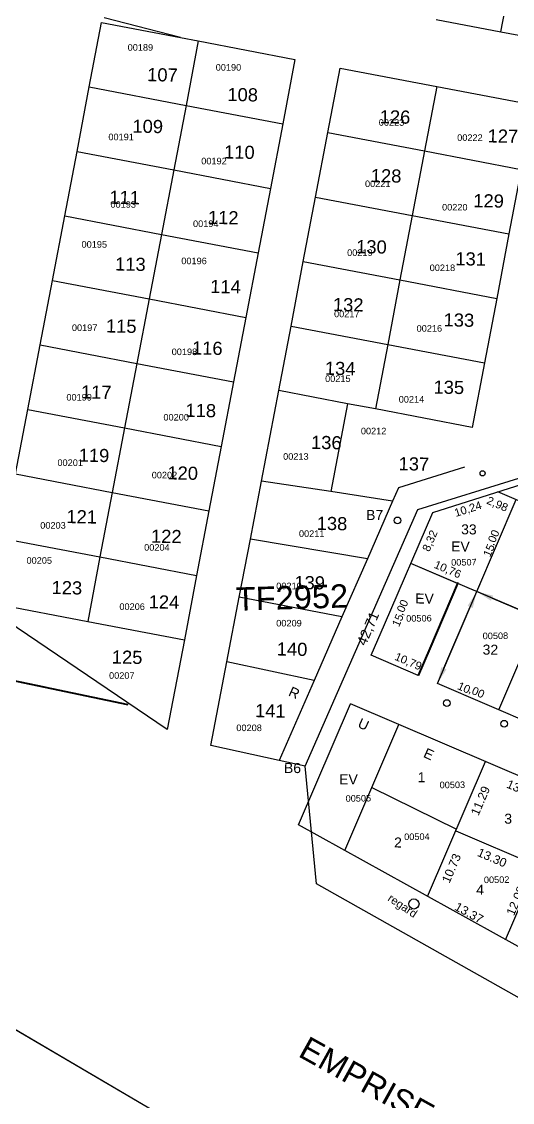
# Model space of a CAD drawing. Header units: metres. Extents: x 0 to 1324930, y 0 to 1631912.
# Drawn here: x 253125 to 253199.8, y 1629446.8 to 1629611.4 of the extents above; entities that cross this region are included whole.
import ezdxf

# ---------------------------------------------------------------- set-up
doc = ezdxf.new("R2010")
doc.units = ezdxf.units.M
doc.header["$MEASUREMENT"] = 0
doc.layers.add('90kw', color=7, linetype='Continuous', lineweight=0)
for name, color, linetype in [('A_revoir_niveau_0', 7, 'Continuous'), ('limites_parcelles', 7, 'Continuous'), ('limites_tf', 7, 'Continuous'), ('numero_lot', 7, 'Continuous'), ('numero_parcelle', 7, 'Continuous'), ('toponymie', 7, 'Continuous')]:
    doc.layers.add(name, color=color, linetype=linetype)
doc.styles.get("Standard").update_dxf_attribs({"font": 'txt.shx'})
doc.styles.add('Style-txt', font='txt.shx')
doc.styles.add('Style-WORKING', font='WORKING.shx')

msp = doc.modelspace()

# ---------------------------------------------------------------- linework, layer by layer
at = {"layer": 'A_revoir_niveau_0'}
for p, q in [((253187.62293, 1629536.65703), (253232.83222, 1629550.94749)), ((253188.3335, 1629510.57763), (253200.32364, 1629538.60024)), ((253279.72105, 1629504.62817), (253197.54428, 1629539.79313)), ((253180.28513, 1629519.59934), (253187.62293, 1629536.65703)), ((253197.67437, 1629506.58091), (253209.66451, 1629534.60353)), ((253259.71489, 1629496.61246), (253184.28236, 1629528.89144)), ((253191.41661, 1629525.83856), (253184.28236, 1629528.89144)), ((253185.42154, 1629511.82726), (253191.50613, 1629526.04778)), ((253194.57967, 1629525.17573), (253194.82949, 1629525.75952)), ((253193.74605, 1629524.84173), (253193.16224, 1629525.09152)), ((253259.71489, 1629496.61246), (253194.32985, 1629524.59193)), ((253196.66503, 1629523.59266), (253201.33539, 1629521.59413)), ((253189.33396, 1629512.91584), (253193.33068, 1629522.25671)), ((253178.26005, 1629514.89179), (253180.28513, 1629519.59934)), ((253185.42154, 1629511.82726), (253178.26005, 1629514.89179)), ((253267.72984, 1629476.60601), (253188.33478, 1629510.58062)), ((253167.14993, 1629489.06484), (253175.0883, 1629507.51864)), ((253264.5735, 1629469.22626), (253175.0883, 1629507.51864)), ((253174.20694, 1629485.15822), (253182.46144, 1629504.3469)), ((253186.84729, 1629478.16076), (253195.64571, 1629498.72174)), ((253178.33419, 1629494.75256), (253191.2465, 1629488.44125)), ((253198.73035, 1629471.58251), (253208.06887, 1629493.40564)), ((253252.77945, 1629441.66194), (253167.14993, 1629489.06484)), ((253191.13458, 1629488.17971), (253203.55774, 1629482.86361))]:
    msp.add_line(p, q, dxfattribs=at)
at = {"layer": 'A_revoir_niveau_0', "color": 1, "linetype": 'Continuous', "lineweight": 40}
for p, q in [((253191.41661, 1629525.83856), (253187.17442, 1629515.92331)), ((253187.17442, 1629515.92331), (253185.42188, 1629511.82711))]:
    msp.add_line(p, q, dxfattribs=at)
at = {"layer": 'A_revoir_niveau_0', "color": 50, "linetype": 'Continuous', "lineweight": 40}
for p in [(253141.2052, 1629507.37678), (253128.41852, 1629510.04835)]:
    msp.add_line(p, (253106.85683, 1629514.55332), dxfattribs=at)
at = {"layer": 'A_revoir_niveau_0'}
for centre, radius in [((253195.22462, 1629542.61264), 0.39286), ((253195.22462, 1629542.61264), 0.39286), ((253182.26284, 1629535.4409), 0.50893), ((253182.26284, 1629535.4409), 0.50893), ((253189.7821, 1629507.62507), 0.508), ((253189.7821, 1629507.62507), 0.508), ((253198.51226, 1629504.476), 0.508), ((253198.51226, 1629504.476), 0.508), ((253184.76498, 1629477.02638), 0.76931), ((253184.76498, 1629477.02638), 0.76931)]:
    msp.add_circle(centre, radius, dxfattribs=at)
msp.add_solid([(253192.94147, 1629522.42324), (253193.71988, 1629522.09018), (253194.32985, 1629524.59193)], dxfattribs=at)
msp.add_solid([(253192.94147, 1629522.42324), (253193.71988, 1629522.09018), (253194.32985, 1629524.59193)], dxfattribs=at)
at = {"layer": 'A_revoir_niveau_0', "extrusion": (0, 0, -1)}
for points in [[(-253196.83158, 1629523.98186), (-253196.49849, 1629523.20347), (-253194.32985, 1629524.59193)], [(-253196.83158, 1629523.98186), (-253196.49849, 1629523.20347), (-253194.32985, 1629524.59193)], [(-253188.94476, 1629513.08237), (-253189.72316, 1629512.74931), (-253188.33478, 1629510.58062)], [(-253188.94476, 1629513.08237), (-253189.72316, 1629512.74931), (-253188.33478, 1629510.58062)]]:
    msp.add_solid(points, dxfattribs=at)
at = {"layer": 'limites_parcelles'}
for p, q in [((253197.99593, 1629609.84663), (253200.80379, 1629624.58145)), ((253135.28945, 1629601.45015), (253137.16171, 1629611.27329)), ((253137.16171, 1629611.27329), (253149.19768, 1629608.97563)), ((253149.19768, 1629608.97563), (253137.55391, 1629611.99428)), ((253188.17282, 1629611.71909), (253197.99593, 1629609.84663)), ((253197.99593, 1629609.84663), (253207.81904, 1629607.97416)), ((253149.19768, 1629608.97563), (253151.8985, 1629608.46004)), ((253151.8985, 1629608.46004), (253150.02536, 1629598.63706)), ((253151.8985, 1629608.46004), (253166.6324, 1629605.64734)), ((253166.6324, 1629605.64734), (253164.75926, 1629595.82436)), ((253171.655, 1629594.50797), (253173.53083, 1629604.33134)), ((253173.53083, 1629604.33134), (253188.26333, 1629601.51968)), ((253133.41719, 1629591.627), (253135.28945, 1629601.45015)), ((253135.28945, 1629601.45015), (253150.02536, 1629598.63706)), ((253188.26333, 1629601.51968), (253186.38735, 1629591.69556)), ((253188.26333, 1629601.51968), (253202.99737, 1629598.70772)), ((253150.02536, 1629598.63706), (253148.15221, 1629588.81408)), ((253150.02536, 1629598.63706), (253164.75926, 1629595.82436)), ((253164.75926, 1629595.82436), (253162.88611, 1629586.00138)), ((253169.77933, 1629584.68547), (253171.655, 1629594.50797)), ((253171.655, 1629594.50797), (253186.38735, 1629591.69556)), ((253131.54493, 1629581.80385), (253133.41719, 1629591.627)), ((253133.41719, 1629591.627), (253148.15221, 1629588.81408)), ((253186.38735, 1629591.69556), (253184.51169, 1629581.87307)), ((253186.38735, 1629591.69556), (253201.12125, 1629588.88286)), ((253148.15221, 1629588.81408), (253146.27906, 1629578.9911)), ((253148.15221, 1629588.81408), (253162.88611, 1629586.00138)), ((253201.12125, 1629588.88286), (253199.24559, 1629579.06037)), ((253162.88611, 1629586.00138), (253161.01296, 1629576.1784)), ((253167.90366, 1629574.86297), (253169.77933, 1629584.68547)), ((253169.77933, 1629584.68547), (253184.51169, 1629581.87307)), ((253129.67267, 1629571.9807), (253131.54493, 1629581.80385)), ((253131.54493, 1629581.80385), (253146.27906, 1629578.9911)), ((253184.51169, 1629581.87307), (253182.63602, 1629572.05057)), ((253184.51169, 1629581.87307), (253199.24559, 1629579.06037)), ((253146.27906, 1629578.9911), (253144.40592, 1629569.16812)), ((253146.27906, 1629578.9911), (253161.01296, 1629576.1784)), ((253199.24559, 1629579.06037), (253197.36992, 1629569.23787)), ((253161.01296, 1629576.1784), (253159.13982, 1629566.35542)), ((253166.028, 1629565.04047), (253167.90366, 1629574.86297)), ((253167.90366, 1629574.86297), (253182.63602, 1629572.05057)), ((253127.80041, 1629562.15755), (253129.67267, 1629571.9807)), ((253129.67267, 1629571.9807), (253144.40592, 1629569.16812)), ((253182.63602, 1629572.05057), (253180.76035, 1629562.22807)), ((253182.63602, 1629572.05057), (253197.36992, 1629569.23787)), ((253144.40592, 1629569.16812), (253142.53277, 1629559.34514)), ((253144.40592, 1629569.16812), (253159.13982, 1629566.35542)), ((253197.36992, 1629569.23787), (253195.49425, 1629559.41537)), ((252938.1302, 1629566.96995), (253171.77672, 1629429.90883)), ((253159.13982, 1629566.35542), (253157.26667, 1629556.53245)), ((253164.1521, 1629555.21676), (253166.028, 1629565.04047)), ((253166.028, 1629565.04047), (253180.76035, 1629562.22807)), ((253125.92815, 1629552.3344), (253127.80041, 1629562.15755)), ((253127.80041, 1629562.15755), (253142.53277, 1629559.34514)), ((253180.76035, 1629562.22807), (253178.88446, 1629552.40436)), ((253180.76035, 1629562.22807), (253195.49425, 1629559.41537)), ((253142.53277, 1629559.34514), (253140.65962, 1629549.52217)), ((253142.53277, 1629559.34514), (253157.26667, 1629556.53245)), ((253195.49425, 1629559.41537), (253193.61836, 1629549.59166)), ((253157.26667, 1629556.53245), (253155.39352, 1629546.70947)), ((253161.51866, 1629541.42598), (253164.1521, 1629555.21676)), ((253174.64264, 1629553.21412), (253164.1521, 1629555.21676)), ((253174.64264, 1629553.21412), (253172.07707, 1629539.81913)), ((253178.88446, 1629552.40436), (253174.64264, 1629553.21412)), ((253124.05589, 1629542.51125), (253125.92815, 1629552.3344)), ((253125.92815, 1629552.3344), (253140.65962, 1629549.52217)), ((253193.61836, 1629549.59166), (253178.88446, 1629552.40436)), ((253140.65962, 1629549.52217), (253138.78648, 1629539.69919)), ((253140.65962, 1629549.52217), (253155.39352, 1629546.70947)), ((253155.39352, 1629546.70947), (253153.52038, 1629536.88649)), ((253192.47241, 1629543.53075), (253182.40653, 1629540.41595)), ((253124.05589, 1629542.51125), (253138.78648, 1629539.69919)), ((253159.83056, 1629532.58573), (253161.51866, 1629541.42598)), ((253172.07707, 1629539.81913), (253161.51866, 1629541.42598)), ((253182.40653, 1629540.41595), (253181.51512, 1629538.38279)), ((253138.78648, 1629539.69919), (253136.91333, 1629529.87621)), ((253138.78648, 1629539.69919), (253153.52038, 1629536.88649)), ((253181.51512, 1629538.38279), (253172.07707, 1629539.81913)), ((253181.51512, 1629538.38279), (253177.66038, 1629529.59071)), ((253153.52038, 1629536.88649), (253151.64723, 1629527.06351)), ((253122.18363, 1629532.6881), (253136.91333, 1629529.87621)), ((253158.14246, 1629523.74548), (253159.83056, 1629532.58573)), ((253177.66038, 1629529.59071), (253159.83056, 1629532.58573)), ((253136.91333, 1629529.87621), (253135.04018, 1629520.05323)), ((253136.91333, 1629529.87621), (253151.64723, 1629527.06351)), ((253177.66038, 1629529.59071), (253173.78555, 1629520.75285)), ((253151.64723, 1629527.06351), (253149.77408, 1629517.24053)), ((253156.2668, 1629513.92298), (253158.14246, 1629523.74548)), ((253173.78555, 1629520.75285), (253158.14246, 1629523.74548)), ((253120.31138, 1629522.86495), (253135.04018, 1629520.05323)), ((253147.16828, 1629503.57541), (253120.12368, 1629521.88016)), ((253173.78555, 1629520.75285), (253169.5373, 1629511.06325)), ((253135.04018, 1629520.05323), (253149.77408, 1629517.24053)), ((253149.77408, 1629517.24053), (253147.16828, 1629503.57541)), ((253153.82999, 1629501.16191), (253156.2668, 1629513.92298)), ((253169.5373, 1629511.06325), (253156.2668, 1629513.92298)), ((253169.5373, 1629511.06325), (253164.19752, 1629498.88382)), ((253164.19752, 1629498.88382), (253153.82999, 1629501.16191)), ((253168.18427, 1629498.00779), (253164.19752, 1629498.88382))]:
    msp.add_line(p, q, dxfattribs=at)
at = {"layer": 'limites_tf', "color": 5, "linetype": 'Continuous', "lineweight": 30, "flags": 128}
for points in [[(252938.12929, 1629566.97048), (253171.77581, 1629429.90937), (253182.79447, 1629393.91847), (253185.64831, 1629394.99673), (253183.50842, 1629336.85917), (253177.57993, 1629336.0275), (253151.62666, 1629342.99279), (253089.50307, 1629373.58324), (253049.85666, 1629376.14305), (253034.54822, 1629359.50071), (253029.5758, 1629330.69801), (252911.70164, 1629358.70232), (252888.98681, 1629371.9114), (252880.20914, 1629457.83773), (252934.04656, 1629543.16193), (252938.12929, 1629566.97048)], [(253313.43, 1629558.87), (253341.28, 1629492.46), (253341.38, 1629451.55), (253256.21, 1629431.51), (253169.9, 1629480.07), (253168.18, 1629498.01), (253185.34, 1629537.12), (253231.51, 1629551.39), (253313.43, 1629558.87)]]:
    msp.add_lwpolyline(points, close=True, dxfattribs=at)

# ---------------------------------------------------------------- texts
at = {"layer": '90kw', "color": 7, "linetype": 'Continuous', "lineweight": 0, "insert": (252408.85847, 1629604.35091), "char_height": 108, "attachment_point": 7, "line_spacing_factor": 0.72, "style": 'Style-WORKING'}
msp.add_mtext('\\FSTANDARD;\\T1.000;RUFISQUE OUEST', dxfattribs=at)
at = {"layer": 'numero_lot', "color": 7, "lineweight": 0, "char_height": 2, "attachment_point": 1, "rotation": 359.0000236, "line_spacing_factor": 0.6}
for s, insert in [('\\fArial|b0|i0|c00|p39;107', (253144.12608, 1629604.33346)), ('\\fArial|b0|i0|c00|p39;108', (253156.34953, 1629601.31276)), ('\\fArial|b0|i0|c00|p39;126', (253179.56729, 1629597.92056)), ('\\fArial|b0|i0|c00|p39;109', (253141.88463, 1629596.4871)), ('\\fArial|b0|i0|c00|p39;127', (253196.00226, 1629595.00167)), ('\\fArial|b0|i0|c00|p39;110', (253155.846, 1629592.55991)), ('\\fArial|b0|i0|c00|p39;128', (253178.21127, 1629588.95418)), ('\\fArial|b0|i0|c00|p39;111', (253138.36352, 1629585.65888)), ('\\fArial|b0|i0|c00|p39;129', (253193.82759, 1629585.1403)), ('\\fArial|b0|i0|c00|p39;112', (253153.39217, 1629582.59283)), ('\\fArial|b0|i0|c00|p39;130', (253175.97539, 1629578.14236)), ('\\fArial|b0|i0|c00|p39;131', (253191.09299, 1629576.30106)), ('\\fArial|b0|i0|c00|p39;113', (253139.23847, 1629575.50173)), ('\\fArial|b0|i0|c00|p39;114', (253153.73467, 1629572.07287)), ('\\fArial|b0|i0|c00|p39;132', (253172.43615, 1629569.32388)), ('\\fArial|b0|i0|c00|p39;133', (253189.30225, 1629566.9906)), ('\\fArial|b0|i0|c00|p39;115', (253137.84611, 1629566.06345)), ('\\fArial|b0|i0|c00|p39;116', (253150.95952, 1629562.71142)), ('\\fArial|b0|i0|c00|p39;134', (253171.20884, 1629559.61932)), ('\\fArial|b0|i0|c00|p39;135', (253187.76919, 1629556.75397)), ('\\fArial|b0|i0|c00|p39;117', (253134.03949, 1629556.01268)), ('\\fArial|b0|i0|c00|p39;118', (253149.96378, 1629553.21617)), ('\\fArial|b0|i0|c00|p39;136', (253169.09619, 1629548.33665)), ('\\fArial|b0|i0|c00|p39;119', (253133.69369, 1629546.38923)), ('\\fArial|b0|i0|c00|p39;137', (253182.44381, 1629545.08258)), ('\\fArial|b0|i0|c00|p39;120', (253147.20566, 1629543.68619)), ('\\fArial|b0|i0|c00|p39;121', (253131.81731, 1629537.03263)), ('\\fArial|b0|i0|c00|p39;138', (253169.96197, 1629536.00671)), ('\\fArial|b0|i0|c00|p39;122', (253144.70735, 1629534.04857)), ('\\fArial|b0|i0|c00|p39;139', (253166.56168, 1629526.99558)), ('\\fArial|b0|i0|c00|p39;123', (253129.55801, 1629526.2299)), ('\\fArial|b0|i0|c00|p39;124', (253144.36031, 1629524.05304)), ('\\fArial|b0|i0|c00|p39;125', (253138.73875, 1629515.64482)), ('\\fArial|b0|i0|c00|p39;140', (253163.8752, 1629516.87244)), ('\\fArial|b0|i0|c00|p39;141', (253160.5665, 1629507.48084))]:
    msp.add_mtext(s, dxfattribs=dict(at, insert=insert))
at = {"layer": 'numero_parcelle', "color": 5, "char_height": 1, "attachment_point": 1, "style": 'Style-txt'}
for s, insert, rotation, line_spacing_factor in [('\\fArial|b0|i0|c00|p39;00189', (253141.13002, 1629607.96512), 0.0028075, 0.6), ('\\fArial|b0|i0|c00|p39;00190', (253154.55101, 1629604.92375), 0.0028075, 0.6), ('\\fArial|b0|i0|c00|p39;00223', (253179.40081, 1629596.53376), 0.0028075, 0.6), ('\\fArial|b0|i0|c00|p39;00191', (253138.19417, 1629594.33139), 0.0028075, 0.6), ('\\fArial|b0|i0|c00|p39;00222', (253191.35388, 1629594.22652), 0.0028075, 0.6), ('\\fArial|b0|i0|c00|p39;00192', (253152.34913, 1629590.66077), 0.0028075, 0.6), ('\\fArial|b0|i0|c00|p39;00221', (253177.30378, 1629587.1999), 0.0028075, 0.6), ('\\fArial|b0|i0|c00|p39;00193', (253138.50873, 1629584.05366), 0.0028075, 0.6), ('\\fArial|b0|i0|c00|p39;00220', (253189.04715, 1629583.63416), 0.0028075, 0.6), ('\\fArial|b0|i0|c00|p39;00194', (253151.09091, 1629581.11716), 0.0028075, 0.6), ('\\fArial|b0|i0|c00|p39;00195', (253134.10497, 1629577.97092), 0.0028075, 0.6), ('\\fArial|b0|i0|c00|p39;00219', (253174.57764, 1629576.71242), 0.0028075, 0.6), ('\\fArial|b0|i0|c00|p39;00196', (253149.30843, 1629575.45392), 0.0028075, 0.6), ('\\fArial|b0|i0|c00|p39;00218', (253187.15982, 1629574.40517), 0.0028075, 0.6), ('\\fArial|b0|i0|c00|p39;00217', (253172.58547, 1629567.37856), 0.0028075, 0.6), ('\\fArial|b0|i0|c00|p39;00197', (253132.63705, 1629565.28106), 0.0028075, 0.6), ('\\fArial|b0|i0|c00|p39;00216', (253185.16765, 1629565.17619), 0.0028075, 0.6), ('\\fArial|b0|i0|c00|p39;00198', (253147.84051, 1629561.61044), 0.0028075, 0.6), ('\\fArial|b0|i0|c00|p39;00215', (253171.2224, 1629557.52032), 0.0028075, 0.6), ('\\fArial|b0|i0|c00|p39;00199', (253131.79823, 1629554.6887), 0.0028075, 0.6), ('\\fArial|b0|i0|c00|p39;00214', (253182.44151, 1629554.37408), 0.0028075, 0.6), ('\\fArial|b0|i0|c00|p39;00200', (253146.58229, 1629551.64733), 0.0028075, 0.6), ('\\fArial|b0|i0|c00|p39;00212', (253176.67467, 1629549.54983), 0.0028075, 0.6), ('\\fArial|b0|i0|c00|p39;00213', (253164.82646, 1629545.66947), 0.0028075, 0.6), ('\\fArial|b0|i0|c00|p39;00201', (253130.43516, 1629544.72559), 0.0028075, 0.6), ('\\fArial|b0|i0|c00|p39;00202', (253144.79982, 1629542.83784), 0.0028075, 0.6), ('\\fArial|b0|i0|c00|p39;00203', (253127.81388, 1629535.18198), 0.0028075, 0.6), ('\\fArial|b0|i0|c00|p39;00211', (253167.23804, 1629533.92348), 0.0028075, 0.6), ('\\fArial|b0|i0|c00|p39;00204', (253143.64645, 1629531.82599), 0.0028075, 0.6), ('\\fArial|b0|i0|c00|p39;00205', (253125.71685, 1629529.83336), 0.0028075, 0.6), ('\\fArial|b0|i0|c00|p39;00507', (253190.42879, 1629529.54339), 0.6810339, 0.779643), ('\\fArial|b0|i0|c00|p39;00210', (253163.77794, 1629525.95299), 0.0028075, 0.6), ('\\fArial|b0|i0|c00|p39;00206', (253139.8718, 1629522.80675), 0.0028075, 0.6), ('\\fArial|b0|i0|c00|p39;00209', (253163.77794, 1629520.28975), 0.0028075, 0.6), ('\\fArial|b0|i0|c00|p39;00506', (253183.57604, 1629521.0085), 0.6810339, 0.779643), ('\\fArial|b0|i0|c00|p39;00508', (253195.22916, 1629518.34128), 0.6810339, 0.779643), ('\\fArial|b0|i0|c00|p39;00207', (253138.29903, 1629512.31927), 0.0028075, 0.6), ('\\fArial|b0|i0|c00|p39;00208', (253157.69655, 1629504.34878), 0.0028075, 0.6), ('\\fArial|b0|i0|c00|p39;00503', (253188.66915, 1629495.64181), 0.6810339, 0.779643), ('\\fArial|b0|i0|c00|p39;00505', (253174.34287, 1629493.59725), 0.6810339, 0.779643), ('\\fArial|b0|i0|c00|p39;00504', (253183.26526, 1629487.7517), 0.6810339, 0.779643), ('\\fArial|b0|i0|c00|p39;00502', (253195.41537, 1629481.1988), 0.6810339, 0.779643)]:
    msp.add_mtext(s, dxfattribs=dict(at, insert=insert, rotation=rotation, line_spacing_factor=line_spacing_factor))
at = {"layer": 'toponymie', "attachment_point": 7, "line_spacing_factor": 0.6}
for s, insert, char_height, rotation in [('\\fArial|b0|i0|c00|p39;2,98', (253195.64236, 1629537.82478), 1.2192, 336.771241), ('\\fArial|b0|i0|c00|p39;2,98', (253195.64236, 1629537.82478), 1.2192, 336.771241), ('\\fArial|b0|i0|c00|p39;B7', (253177.46348, 1629535.50836), 1.524, 359.3980969), ('\\fArial|b0|i0|c00|p39;B7', (253177.46348, 1629535.50836), 1.524, 359.3980969), ('\\fArial|b0|i0|c00|p39;10,24', (253191.21429, 1629535.7469), 1.2192, 17.541525), ('\\fArial|b0|i0|c00|p39;10,24', (253191.21429, 1629535.7469), 1.2192, 17.541525), ('\\fArial|b0|i0|c00|p39;8,32', (253187.30322, 1629530.48819), 1.2192, 66.7238066), ('\\fArial|b0|i0|c00|p39;8,32', (253187.30322, 1629530.48819), 1.2192, 66.7238066), ('\\fArial|b0|i0|c00|p39;33', (253191.94646, 1629533.2996), 1.524, 359.3980969), ('\\fArial|b0|i0|c00|p39;,00', (253197.10718, 1629531.40888), 1.2192, 66.3981346), ('\\fArial|b0|i0|c00|p39;,00', (253197.10718, 1629531.40888), 1.2192, 66.3981346), ('\\fArial|b0|i0|c00|p39;EV', (253190.419, 1629530.71747), 1.524, 359.3980969), ('\\fArial|b0|i0|c00|p39;15', (253196.38484, 1629529.75567), 1.2192, 66.3981346), ('\\fArial|b0|i0|c00|p39;15', (253196.38484, 1629529.75567), 1.2192, 66.3981346), ('\\fArial|b0|i0|c00|p39;10,76', (253187.62491, 1629528.05374), 1.2192, 336.8330224), ('\\fArial|b0|i0|c00|p39;10,76', (253187.62491, 1629528.05374), 1.2192, 336.8330224), ('\\fArial|b0|i0|c00|p39;TF2952', (253157.67211, 1629521.61949), 3.556, 1.73071), ('\\fArial|b0|i0|c00|p39;TF2952', (253157.67211, 1629521.61949), 3.556, 1.73071), ('\\fArial|b0|i0|c00|p39;EV', (253184.94495, 1629522.7907), 1.524, 359.3980969), ('\\fArial|b0|i0|c00|p39;,00', (253183.21582, 1629520.77552), 1.2192, 66.3981346), ('\\fArial|b0|i0|c00|p39;,00', (253183.21582, 1629520.77552), 1.2192, 66.3981346), ('\\fArial|b0|i0|c00|p39;42,71', (253177.65852, 1629516.11852), 1.524, 66.7173666), ('\\fArial|b0|i0|c00|p39;42,71', (253177.65852, 1629516.11852), 1.524, 66.7173666), ('\\fArial|b0|i0|c00|p39;15', (253182.49348, 1629519.1223), 1.2192, 66.3981346), ('\\fArial|b0|i0|c00|p39;15', (253182.49348, 1629519.1223), 1.2192, 66.3981346), ('\\fArial|b0|i0|c00|p39;32', (253195.22151, 1629514.98579), 1.524, 359.3980969), ('\\fArial|b0|i0|c00|p39;10,79', (253181.62043, 1629514.04536), 1.2192, 336.815952), ('\\fArial|b0|i0|c00|p39;10,79', (253181.62043, 1629514.04536), 1.2192, 336.815952), ('\\fArial|b0|i0|c00|p39;10', (253191.27183, 1629509.7733), 1.2192, 336.3981346), ('\\fArial|b0|i0|c00|p39;10', (253191.27183, 1629509.7733), 1.2192, 336.3981346), ('\\fArial|b0|i0|c00|p39;R                 U                E', (253165.50061, 1629508.79419), 1.524, 335.5256453), ('\\fArial|b0|i0|c00|p39;R                 U                E', (253165.50061, 1629508.79419), 1.524, 335.5256453), ('\\fArial|b0|i0|c00|p39;,00', (253192.92505, 1629509.05097), 1.2192, 336.3981346), ('\\fArial|b0|i0|c00|p39;,00', (253192.92505, 1629509.05097), 1.2192, 336.3981346), ('\\fArial|b0|i0|c00|p39;B6', (253164.94878, 1629496.96144), 1.524, 359.3980969), ('\\fArial|b0|i0|c00|p39;B6', (253164.94878, 1629496.96144), 1.524, 359.3980969), ('\\fArial|b0|i0|c00|p39;EV', (253173.35049, 1629495.25064), 1.524, 359.3980969), ('\\fArial|b0|i0|c00|p39;1', (253185.32679, 1629495.5737), 1.524, 359.3980969), ('\\fArial|b0|i0|c00|p39;13.30', (253198.73675, 1629494.78283), 1.3208, 336.8330224), ('\\fArial|b0|i0|c00|p39;11.29', (253194.6008, 1629490.3563), 1.3208, 66.8330224), ('\\fArial|b0|i0|c00|p39;3', (253198.52284, 1629489.2322), 1.524, 359.3980969), ('\\fArial|b0|i0|c00|p39;2', (253181.72787, 1629485.63297), 1.524, 359.3980969), ('\\fArial|b0|i0|c00|p39;10.73', (253190.18793, 1629480.08312), 1.3208, 66.8330224), ('\\fArial|b0|i0|c00|p39;13.30', (253194.28267, 1629484.37412), 1.3208, 336.8330224), ('\\fArial|b0|i0|c00|p39;4', (253194.2384, 1629478.43451), 1.524, 359.3980969), ('\\fArial|b0|i0|c00|p39;12.08', (253200.01247, 1629475.13092), 1.3208, 66.8330224), ('\\fArial|b0|i0|c00|p39;regard', (253180.45288, 1629477.31197), 1.2192, 326.108911), ('\\fArial|b0|i0|c00|p39;regard', (253180.45288, 1629477.31197), 1.2192, 326.108911), ('\\fArial|b0|i0|c00|p39;13.37', (253190.81641, 1629476.1964), 1.3208, 331.0318658), ('\\fArial|b0|i0|c00|p39;EMPRISE       DEVIATION     DNDN', (253166.92857, 1629453.85886), 3.556, 330.9986535), ('\\fArial|b0|i0|c00|p39;EMPRISE       DEVIATION     DNDN', (253166.92857, 1629453.85886), 3.556, 330.9986535)]:
    msp.add_mtext(s, dxfattribs=dict(at, insert=insert, char_height=char_height, rotation=rotation))

doc.saveas('drawing.dxf')
